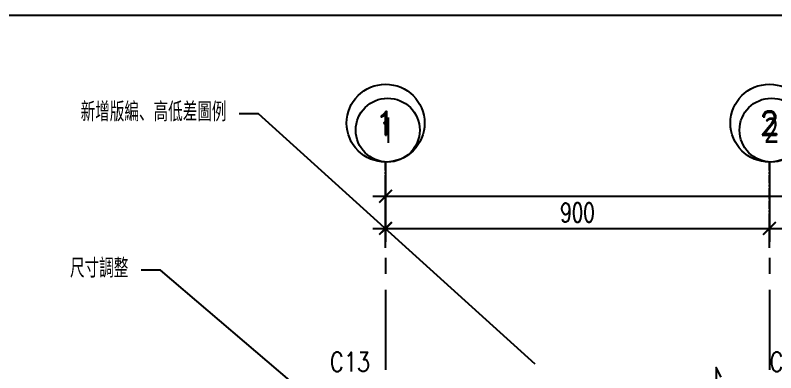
# Model space of a CAD drawing. Header units: millimetres. Extents: x -3377 to 119122, y -22007 to 15479.
# Drawn here: x 63483 to 65267, y 6920 to 7760 of the extents above; entities that cross this region are included whole.
import ezdxf
from ezdxf import colors
from ezdxf.entities.mleader import LeaderData, LeaderLine
from ezdxf.enums import TextEntityAlignment as Align
from ezdxf.math import Vec2, Vec3

# ---------------------------------------------------------------- set-up
doc = ezdxf.new("R2010")
doc.units = ezdxf.units.MM
doc.header["$LTSCALE"] = 150
doc.header["$MEASUREMENT"] = 0
doc.linetypes.add('CENTER', pattern=[2, 1.25, -0.25, 0.25, -0.25])
doc.layers.get('0').update_dxf_attribs({"plot": 0})
for name, color, linetype in [('Col-Line', 8, 'CENTER'), ('GRID', 5, 'CENTER'), ('S-GRID', 1, 'CENTER'), ('S-GRID-DIM', 2, 'Continuous'), ('S-GRID-T', 3, 'Continuous'), ('S-SLABT', 2, 'Continuous'), ('S-TEXTC', 3, 'Continuous')]:
    doc.layers.add(name, color=color, linetype=linetype)
for name, color, linetype, plot in [('S-ARCH', 252, 'Continuous', False), ('S-CLOUD_2022-0304', 4, 'Continuous', False), ('S-CLOUD_20220217(結構依建築圖2022-0216修改)', 4, 'Continuous', False)]:
    doc.layers.add(name, color=color, linetype=linetype, plot=plot)
doc.styles.add('C1', font='', dxfattribs={"bigfont": 'japanese.shx'})
doc.styles.add('CD2', font='romand', dxfattribs={"height": 15})
doc.styles.add('CS4', font='romans.shx', dxfattribs={"width": 0.7, "height": 45, "bigfont": 'lsp.shx'})
doc.styles.add('LSP', font='SIMPLEX.shx', dxfattribs={"width": 0.8, "bigfont": 'lsp.shx'})
doc.styles.get('C1').set_extended_font_data('微軟正黑體')
doc.dimstyles.new('DIM150', dxfattribs={"dimscale": 15, "dimtxt": 3, "dimasz": 2, "dimexe": 2, "dimexo": 2, "dimgap": 1, "dimtad": 1, "dimdec": 1, "dimdsep": 46, "dimtxsty": 'CS4', "dimblk1": 'ARCHTICK', "dimblk2": 'ARCHTICK', "dimsah": 1, "dimcen": 2, "dimdle": 2, "dimadec": 0, "dimazin": 0, "dimtfac": 1, "dimtdec": 1, "dimtmove": 0, "dimatfit": 3, "dimldrblk": 'TAA', "dimfxl": 0, "dimtolj": 1, "dimarcsym": 0})

# ---------------------------------------------------------------- blocks, each defined once
blk = doc.blocks.new('SG1')
at = {"layer": 'S-GRID-T'}
blk.add_circle((0, 6.09375), 6.09375, dxfattribs=at)
at = {"layer": 'S-GRID-T', "style": 'CD2'}
blk.add_attdef('GRID-BUB', text='', height=3.75, dxfattribs=at).set_placement((0, 6.09375), align=Align.MIDDLE_CENTER)
blk = doc.blocks.new('_ARCHTICK')
at = {"color": 0, "linetype": 'ByBlock', "const_width": 0.15}
blk.add_lwpolyline([(-0.5, -0.5), (0.5, 0.5)], dxfattribs=at)
blk = doc.blocks.new('*D71')
at = {"layer": 'DEFPOINTS', "color": 0, "transparency": 16777216}
for p in [(-5535.9, -424.9), (-8310.9, -500.6), (-5535.9, -500.6)]:
    blk.add_point(p, dxfattribs=at)
at = {"layer": 'S-GRID-DIM', "color": 0, "lineweight": -2, "transparency": 16777216}
for p, q in [((-8310.9, -470.6), (-8310.9, -394.9)), ((-5535.9, -470.6), (-5535.9, -394.9)), ((-8340.9, -424.9), (-5505.9, -424.9))]:
    blk.add_line(p, q, dxfattribs=at)
at = {"layer": 'S-GRID-DIM', "color": 0, "lineweight": -2, "transparency": 16777216, "xscale": 30, "yscale": 30, "zscale": 30, "rotation": 180}
blk.add_blockref('_ARCHTICK', (-8310.9, -424.9), dxfattribs=at)
at = {"layer": 'S-GRID-DIM', "color": 0, "lineweight": -2, "transparency": 16777216, "xscale": 30, "yscale": 30, "zscale": 30}
blk.add_blockref('_ARCHTICK', (-5535.9, -424.9), dxfattribs=at)
at = {"layer": 'S-GRID-DIM', "color": 0, "transparency": 16777216, "insert": (-6923.4, -387.4), "char_height": 45, "attachment_point": 5, "style": 'CS4'}
blk.add_mtext('\\A1;2775', dxfattribs=at)
blk = doc.blocks.new('TAA')
at = {"linetype": 'Continuous'}
blk.add_line((0, 0), (-1.663, 0), dxfattribs=at)
blk.add_solid([(-1.5, -0.25), (-1.5, 0.25), (0, 0)], dxfattribs=at)
blk = doc.blocks.new('*D72')
at = {"layer": 'DEFPOINTS', "color": 0, "transparency": 16777216}
for p in [(-7410.9, -500.6), (-8310.9, -576.2), (-7410.9, -576.2)]:
    blk.add_point(p, dxfattribs=at)
at = {"layer": 'S-GRID-DIM', "color": 0, "lineweight": -2, "transparency": 16777216}
for p, q in [((-8310.9, -546.2), (-8310.9, -470.6)), ((-7410.9, -546.2), (-7410.9, -470.6)), ((-8340.9, -500.6), (-7380.9, -500.6))]:
    blk.add_line(p, q, dxfattribs=at)
at = {"layer": 'S-GRID-DIM', "color": 0, "lineweight": -2, "transparency": 16777216, "xscale": 30, "yscale": 30, "zscale": 30, "rotation": 180}
blk.add_blockref('_ARCHTICK', (-8310.9, -500.6), dxfattribs=at)
at = {"layer": 'S-GRID-DIM', "color": 0, "lineweight": -2, "transparency": 16777216, "xscale": 30, "yscale": 30, "zscale": 30}
blk.add_blockref('_ARCHTICK', (-7410.9, -500.6), dxfattribs=at)
at = {"layer": 'S-GRID-DIM', "color": 0, "transparency": 16777216, "insert": (-7860.9, -463.1), "char_height": 45, "attachment_point": 5, "style": 'CS4'}
blk.add_mtext('\\A1;900', dxfattribs=at)
blk = doc.blocks.new('*D73')
at = {"layer": 'DEFPOINTS', "color": 0, "transparency": 16777216}
for p in [(-6585.9, -500.6), (-7410.9, -576.2), (-6585.9, -576.2)]:
    blk.add_point(p, dxfattribs=at)
at = {"layer": 'S-GRID-DIM', "color": 0, "lineweight": -2, "transparency": 16777216}
for p, q in [((-7410.9, -546.2), (-7410.9, -470.6)), ((-6585.9, -546.2), (-6585.9, -470.6)), ((-7440.9, -500.6), (-6555.9, -500.6))]:
    blk.add_line(p, q, dxfattribs=at)
at = {"layer": 'S-GRID-DIM', "color": 0, "lineweight": -2, "transparency": 16777216, "xscale": 30, "yscale": 30, "zscale": 30, "rotation": 180}
blk.add_blockref('_ARCHTICK', (-7410.9, -500.6), dxfattribs=at)
at = {"layer": 'S-GRID-DIM', "color": 0, "lineweight": -2, "transparency": 16777216, "xscale": 30, "yscale": 30, "zscale": 30}
blk.add_blockref('_ARCHTICK', (-6585.9, -500.6), dxfattribs=at)
at = {"layer": 'S-GRID-DIM', "color": 0, "transparency": 16777216, "insert": (-6998.4, -463.1), "char_height": 45, "attachment_point": 5, "style": 'CS4'}
blk.add_mtext('\\A1;825', dxfattribs=at)
blk = doc.blocks.new('DwFm')
blk.add_lwpolyline([(-12110.4, 0), (0, 0), (0, -7760.1), (-12110.4, -7760.1)], close=True)
blk = doc.blocks.new('A$C536C7597')
at = {"layer": 'Col-Line', "color": 252, "linetype": 'ByBlock'}
for centre in [(-1745, 2021), (-845, 2021)]:
    blk.add_circle(centre, 75, dxfattribs=at)
at = {"layer": 'GRID', "color": 252, "ltscale": 0.1}
for p, q in [((-1750, 1746.2), (-1750, 1946)), ((-850, 1746.2), (-850, 1946))]:
    blk.add_line(p, q, dxfattribs=at)
at = {"layer": 'Col-Line', "color": 252, "style": 'C1', "width": 0.75}
for s, p in [('2', (-845, 2021)), ('1', (-1745, 2021))]:
    blk.add_text(s, height=60, dxfattribs=at).set_placement(p, align=Align.MIDDLE)
blk = doc.blocks.new('2022-0217')
blk.add_blockref('A$C536C7597', (53991.1, -2290.9))
blk = doc.blocks.new('_None')
blk = doc.blocks.new('LINE(2)')
at = {"layer": 'S-GRID'}
for points in [[(-8310.87, -344.9), (-8310.87, -3083.41)], [(-7410.87, -344.9), (-7410.87, -3083.41)]]:
    blk.add_lwpolyline(points, dxfattribs=at)
at = {"layer": 'S-GRID-T', "xscale": 15, "yscale": 15, "zscale": 15}
for p, values in [((-8310.87, -344.9), {'GRID-BUB': '1'}), ((-7410.87, -344.9), {'GRID-BUB': '2'})]:
    blk.add_blockref('SG1', p, dxfattribs=at).add_auto_attribs(values)
at = {"layer": 'S-GRID-DIM'}
for base, p1, p2, picture, middle in [((-5535.87, -424.9), (-8310.87, -500.57), (-5535.87, -500.57), '*D71', (-6923.37, -387.4)), ((-7410.87, -500.57), (-8310.87, -576.23), (-7410.87, -576.23), '*D72', (-7860.87, -463.07)), ((-6585.87, -500.57), (-7410.87, -576.23), (-6585.87, -576.23), '*D73', (-6998.37, -463.07))]:
    dim = blk.add_linear_dim(base=base, p1=p1, p2=p2, dimstyle='DIM150', dxfattribs=at)
    dim.commit()
    dim.dimension.update_dxf_attribs({"geometry": picture, "text_midpoint": middle})

msp = doc.modelspace()

# ---------------------------------------------------------------- linework, layer by layer
at = {"layer": 'S-SLABT', "color": 1}
msp.add_lwpolyline([(65138.18, 6910.45), (65126.93, 6932.95), (65126.93, 6797.95), (65115.68, 6820.45)], dxfattribs=at)

# ---------------------------------------------------------------- block references
msp.add_blockref('DwFm', (72662.4, 7760.14))
at = {"layer": 'S-ARCH'}
msp.add_blockref('2022-0217', (12110.4, 7760.14), dxfattribs=at)
at = {"layer": 'S-GRID'}
msp.add_blockref('LINE(2)', (72662.4, 7760.14), dxfattribs=at)

# ---------------------------------------------------------------- texts
at = {"layer": 'S-TEXTC', "style": 'CS4', "width": 0.8}
msp.add_text('C13', height=45, dxfattribs=at).set_placement((64315.25, 6923.53), align=Align.RIGHT)
msp.add_text('C14', height=45, dxfattribs=at).set_placement((65252.23, 6923.53))

# ---------------------------------------------------------------- leaders
at = {"layer": 'S-CLOUD_2022-0304'}
ml = msp.add_multileader_mtext('Standard', dxfattribs=at)
ml.set_content('尺寸調整', color=256, style='LSP')
ml.set_leader_properties(color=256)
ml.build(insert=Vec2(0, 0))
ml.multileader.update_dxf_attribs({"text_left_attachment_type": 2, "text_right_attachment_type": 2, "dogleg_length": 3, "arrow_head_size": 30, "scale": 15})
ctx = ml.context
ctx.base_point, ctx.scale, ctx.char_height, ctx.arrow_head_size, ctx.landing_gap_size, ctx.plane_origin = Vec3(63544.65, 7161.55), 15, 45, 30, 30, Vec3(64526.5, 6562.68)
ctx.left_attachment, ctx.right_attachment, ctx.text_align_type = 2, 2, 2
notes = []
notes.append((ctx, [(0, (1, 1, 0), (63823.35, 7161.55), (-1, 0), 45, [(0, [(64526.5, 6562.68)], 0, [])])]))
ctx.mtext.insert, ctx.mtext.alignment, ctx.mtext.flow_direction = Vec3(63748.35, 7188.86), 3, 5
at = {"layer": 'S-CLOUD_20220217(結構依建築圖2022-0216修改)'}
ml = msp.add_multileader_mtext('Standard', dxfattribs=at)
ml.set_content('新增版編、高低差圖例', color=256, style='LSP')
ml.set_leader_properties(color=256)
ml.set_arrow_properties(name='NONE')
ml.build(insert=Vec2(0, 0))
ml.multileader.update_dxf_attribs({"text_left_attachment_type": 2, "text_right_attachment_type": 2, "dogleg_length": 3, "arrow_head_size": 30, "scale": 15})
ctx = ml.context
ctx.base_point, ctx.scale, ctx.char_height, ctx.arrow_head_size, ctx.landing_gap_size, ctx.plane_origin = Vec3(63508.27, 7528.45), 15, 45, 30, 30, Vec3(64701.98, 6940.75)
ctx.left_attachment, ctx.right_attachment, ctx.text_align_type = 2, 2, 2
notes.append((ctx, [(0, (1, 1, 0), (64053.37, 7528.45), (-1, 0), 45, [(0, [(64701.98, 6940.75)], 0, [])])]))
ctx.mtext.insert, ctx.mtext.alignment, ctx.mtext.flow_direction = Vec3(63978.37, 7555.73), 3, 5
for ctx, leaders in notes:
    for number, flags, end, landing, length, lines in leaders:
        leader = LeaderData()
        leader.index, (leader.has_last_leader_line, leader.has_dogleg_vector, leader.attachment_direction) = number, flags
        leader.last_leader_point, leader.dogleg_vector, leader.dogleg_length = Vec3(end), Vec3(landing), length
        for number, points, colour, breaks in lines:
            line = LeaderLine()
            line.index, line.vertices, line.color, line.breaks = number, Vec3.list(points), colors.encode_raw_color(colour), breaks
            leader.lines.append(line)
        ctx.leaders.append(leader)

doc.saveas('drawing.dxf')
